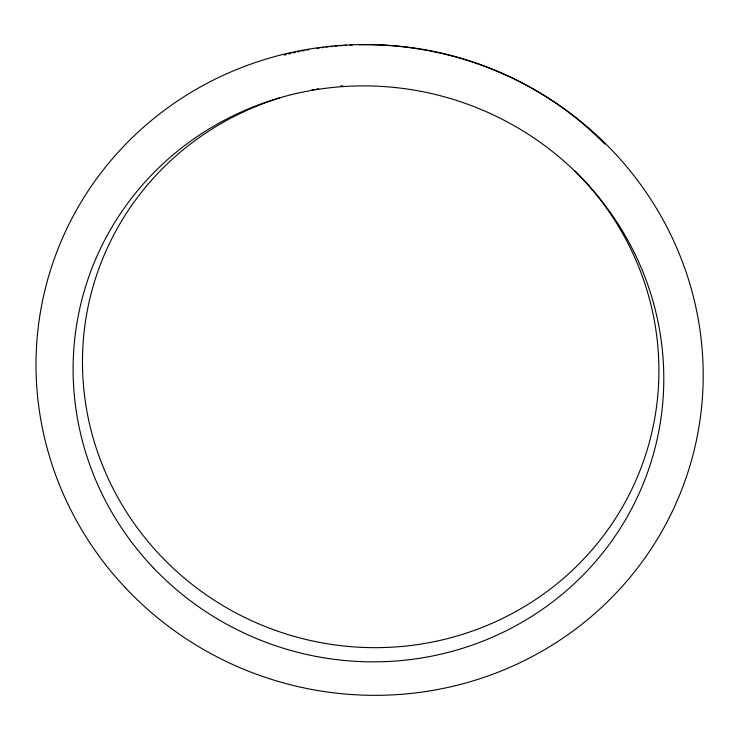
<?xml version="1.0" encoding="UTF-8"?>
<svg xmlns="http://www.w3.org/2000/svg" width="740" height="740" viewBox="0 0 740 740"><rect width="100%" height="100%" fill="white"/><g stroke="black" fill="none" stroke-linecap="round" stroke-linejoin="round"><path stroke-width="1.11" d="M284.234 55.084A326.248 317.173 16.4 0 1 286.445 54.529M288.656 53.983A326.248 317.173 16.4 0 1 290.875 53.447M293.105 52.928A326.248 317.173 16.4 0 1 295.343 52.429M297.582 51.939A326.248 317.173 16.4 0 1 299.829 51.467M302.077 51.014A326.248 317.173 16.4 0 1 304.334 50.57M306.601 50.144A326.248 317.173 16.4 0 1 308.867 49.737M316.831 48.424A326.248 317.173 16.4 0 1 319.107 48.081M321.391 47.758A326.248 317.173 16.4 0 1 323.676 47.453M325.97 47.166A326.248 317.173 16.4 0 1 328.255 46.888M330.549 46.629A326.248 317.173 16.4 0 1 332.843 46.38M335.137 46.157A326.248 317.173 16.4 0 1 337.431 45.945M339.725 45.751A326.248 317.173 16.4 0 1 342.019 45.566M344.313 45.408A326.248 317.173 16.4 0 1 346.598 45.26M350.039 45.066A326.248 317.173 16.4 0 1 352.323 44.955M359.168 44.733A326.248 317.173 16.4 0 1 604.876 144.133M574.971 170.885A288.859 280.728 16.4 0 1 539.784 596.671A288.859 280.728 16.4 0 1 113.831 490.037A288.859 280.728 16.4 0 1 281.45 97.403M311.623 90.002A288.859 280.728 16.4 0 1 313.908 89.577M316.202 89.17A288.859 280.728 16.4 0 1 318.496 88.791M340.437 86.025A288.859 280.728 16.4 0 1 342.75 85.822M125.328 587.69A334.36 324.582 16.4 0 0 688.487 470.501A334.36 324.582 16.4 0 0 294.992 51.708A334.36 324.582 16.4 0 0 125.328 587.69M153.541 567.978A296.037 287.277 16.4 0 0 651.357 461.057A296.037 287.277 16.4 0 0 300.459 92.583A296.037 287.277 16.4 0 0 153.541 567.978"/></g></svg>
